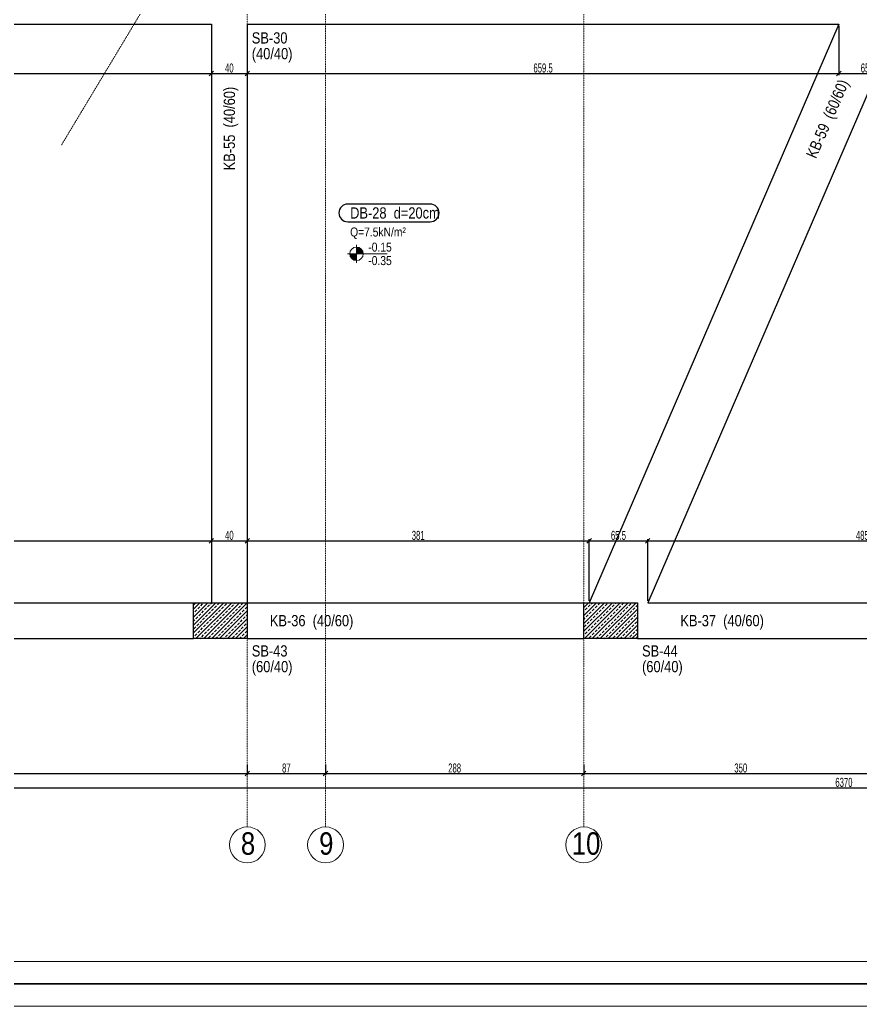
# Model space of a CAD drawing. Header units: millimetres. Extents: x -267 to 94375, y 6431 to 10838.
# Drawn here: x 60152 to 61090, y 6532 to 7632 of the extents above; entities that cross this region are included whole.
import ezdxf

# ---------------------------------------------------------------- set-up
doc = ezdxf.new("R2010")
doc.units = ezdxf.units.MM
doc.header["$LTSCALE"] = 0.0001
doc.linetypes.add('DASHED', pattern=[19.05, 12.7, -6.35])
for name, color, linetype, lineweight in [('AKS BALONU (BEYKENT)', 7, 'Continuous', 20), ('AKS CIZGISI (BEYKENT)', 252, 'DASHED', 20), ('AKS NO (BEYKENT)', 3, 'Continuous', 20), ('AKS OLCU (BEYKENT)', 200, 'Continuous', 20), ('DOSEME ISMI (BEYKENT)', 9, 'Continuous', 20), ('DOSEME PAFTA (BEYKENT)', 3, 'Continuous', 20), ('KIRIS (BEYKENT)', 2, 'Continuous', 30), ('KIRIS ISMI (BEYKENT)', 40, 'Continuous', 20), ('KOLON (BEYKENT)', 3, 'Continuous', 30), ('KOLON ISMI (BEYKENT)', 91, 'Continuous', 20), ('KOT CIZGI (BEYKENT)', 120, 'Continuous', 20), ('KOT YAZI (BEYKENT)', 7, 'Continuous', 20), ('OLCU (BEYKENT)', 14, 'Continuous', 20), ('SHEETSUMMARY-50', 152, 'Continuous', 20), ('SheetView', 40, 'Continuous', 20), ('SheetViewOut', 231, 'Continuous', 20), ('TARAMA (BEYKENT)', 252, 'Continuous', 25), ('YAZI (BEYKENT)', 140, 'Continuous', 20)]:
    doc.layers.add(name, color=color, linetype=linetype, lineweight=lineweight)
doc.styles.add('DSMOLC-50', font='bahnschrift light condensed', dxfattribs={"width": 0.75, "height": 10})
doc.styles.add('KOT (BEYKENT)', font='')
doc.styles.add('YAZI (BEYKENT)', font='')
doc.styles.get('KOT (BEYKENT)').set_extended_font_data('Bahnschrift Light Condensed')
doc.styles.get('YAZI (BEYKENT)').set_extended_font_data('Bahnschrift Light Condensed')
doc.dimstyles.new('DSMOLC-50', dxfattribs={"dimtxt": 10, "dimasz": 5, "dimexe": 2, "dimexo": 2, "dimgap": 1, "dimtad": 1, "dimdec": 1, "dimrnd": 0.5, "dimzin": 12, "dimdsep": 46, "dimtxsty": 'DSMOLC-50', "dimblk": 'OBLIQUE', "dimblk1": 'OBLIQUE', "dimblk2": 'OBLIQUE', "dimcen": 0, "dimclrt": 7, "dimadec": 0, "dimazin": 0, "dimtfac": 1, "dimtdec": 4, "dimtix": 1, "dimtmove": 2, "dimatfit": 3, "dimfxl": 1, "dimtzin": 0, "dimarcsym": 0})
pattern_1 = [(45, (56234.0714, 6088.7264), (-4.419417, 4.419417), []), (45, (56238.491, 6088.7264), (-4.419417, 4.419417), [3.125, -1.5625])]

# ---------------------------------------------------------------- blocks, each defined once
blk = doc.blocks.new('_Oblique')
at = {"color": 0, "linetype": 'ByBlock', "lineweight": -2}
blk.add_line((-0.5, -0.5), (0.5, 0.5), dxfattribs=at)
blk = doc.blocks.new('*D1033')
at = {"layer": 'AKS OLCU (BEYKENT)', "color": 0, "lineweight": -2, "transparency": 16777216}
for p, q in [((59831, 6801.3), (59831, 6789.3)), ((60406, 6801.3), (60406, 6789.3)), ((59831, 6791.3), (60406, 6791.3))]:
    blk.add_line(p, q, dxfattribs=at)
at = {"layer": 'DEFPOINTS', "color": 0, "lineweight": -3, "transparency": 16777216}
for p in [(59831, 6803.3), (60406, 6803.3), (60406, 6791.3)]:
    blk.add_point(p, dxfattribs=at)
at = {"layer": 'AKS OLCU (BEYKENT)', "color": 0, "lineweight": -2, "transparency": 16777216, "xscale": 5, "yscale": 5, "zscale": 5, "rotation": 180}
blk.add_blockref('_Oblique', (59831, 6791.3), dxfattribs=at)
at = {"layer": 'AKS OLCU (BEYKENT)', "color": 0, "lineweight": -2, "transparency": 16777216, "xscale": 5, "yscale": 5, "zscale": 5}
blk.add_blockref('_Oblique', (60406, 6791.3), dxfattribs=at)
at = {"layer": 'AKS OLCU (BEYKENT)', "color": 7, "transparency": 16777216, "insert": (60118.5, 6797.3), "char_height": 10, "attachment_point": 5, "style": 'DSMOLC-50'}
blk.add_mtext('575', dxfattribs=at)
blk = doc.blocks.new('*D1034')
at = {"layer": 'AKS OLCU (BEYKENT)', "color": 0, "lineweight": -2, "transparency": 16777216}
for p, q in [((60406, 6801.3), (60406, 6789.3)), ((60493.2, 6801.3), (60493.2, 6789.3)), ((60406, 6791.3), (60493.2, 6791.3))]:
    blk.add_line(p, q, dxfattribs=at)
at = {"layer": 'DEFPOINTS', "color": 0, "lineweight": -3, "transparency": 16777216}
for p in [(60406, 6803.3), (60493.2, 6803.3), (60493.2, 6791.3)]:
    blk.add_point(p, dxfattribs=at)
at = {"layer": 'AKS OLCU (BEYKENT)', "color": 0, "lineweight": -2, "transparency": 16777216, "xscale": 5, "yscale": 5, "zscale": 5, "rotation": 180}
blk.add_blockref('_Oblique', (60406, 6791.3), dxfattribs=at)
at = {"layer": 'AKS OLCU (BEYKENT)', "color": 0, "lineweight": -2, "transparency": 16777216, "xscale": 5, "yscale": 5, "zscale": 5}
blk.add_blockref('_Oblique', (60493.2, 6791.3), dxfattribs=at)
at = {"layer": 'AKS OLCU (BEYKENT)', "color": 7, "transparency": 16777216, "insert": (60449.6, 6797.4), "char_height": 10, "attachment_point": 5, "style": 'DSMOLC-50'}
blk.add_mtext('87', dxfattribs=at)
blk = doc.blocks.new('*D1035')
at = {"layer": 'AKS OLCU (BEYKENT)', "color": 0, "lineweight": -2, "transparency": 16777216}
for p, q in [((60493.2, 6801.3), (60493.2, 6789.3)), ((60781, 6801.3), (60781, 6789.3)), ((60493.2, 6791.3), (60781, 6791.3))]:
    blk.add_line(p, q, dxfattribs=at)
at = {"layer": 'DEFPOINTS', "color": 0, "lineweight": -3, "transparency": 16777216}
for p in [(60493.2, 6803.3), (60781, 6803.3), (60781, 6791.3)]:
    blk.add_point(p, dxfattribs=at)
at = {"layer": 'AKS OLCU (BEYKENT)', "color": 0, "lineweight": -2, "transparency": 16777216, "xscale": 5, "yscale": 5, "zscale": 5, "rotation": 180}
blk.add_blockref('_Oblique', (60493.2, 6791.3), dxfattribs=at)
at = {"layer": 'AKS OLCU (BEYKENT)', "color": 0, "lineweight": -2, "transparency": 16777216, "xscale": 5, "yscale": 5, "zscale": 5}
blk.add_blockref('_Oblique', (60781, 6791.3), dxfattribs=at)
at = {"layer": 'AKS OLCU (BEYKENT)', "color": 7, "transparency": 16777216, "insert": (60637.1, 6797.4), "char_height": 10, "attachment_point": 5, "style": 'DSMOLC-50'}
blk.add_mtext('288', dxfattribs=at)
blk = doc.blocks.new('*D1036')
at = {"layer": 'AKS OLCU (BEYKENT)', "color": 0, "lineweight": -2, "transparency": 16777216}
for p, q in [((60781, 6801.3), (60781, 6789.3)), ((61131, 6801.3), (61131, 6789.3)), ((60781, 6791.3), (61131, 6791.3))]:
    blk.add_line(p, q, dxfattribs=at)
at = {"layer": 'DEFPOINTS', "color": 0, "lineweight": -3, "transparency": 16777216}
for p in [(60781, 6803.3), (61131, 6803.3), (61131, 6791.3)]:
    blk.add_point(p, dxfattribs=at)
at = {"layer": 'AKS OLCU (BEYKENT)', "color": 0, "lineweight": -2, "transparency": 16777216, "xscale": 5, "yscale": 5, "zscale": 5, "rotation": 180}
blk.add_blockref('_Oblique', (60781, 6791.3), dxfattribs=at)
at = {"layer": 'AKS OLCU (BEYKENT)', "color": 0, "lineweight": -2, "transparency": 16777216, "xscale": 5, "yscale": 5, "zscale": 5}
blk.add_blockref('_Oblique', (61131, 6791.3), dxfattribs=at)
at = {"layer": 'AKS OLCU (BEYKENT)', "color": 7, "transparency": 16777216, "insert": (60956, 6797.4), "char_height": 10, "attachment_point": 5, "style": 'DSMOLC-50'}
blk.add_mtext('350', dxfattribs=at)
blk = doc.blocks.new('*D1002')
at = {"layer": 'AKS OLCU (BEYKENT)', "color": 0, "lineweight": -2, "transparency": 16777216}
for p, q in [((57886, 6801.3), (57886, 6773.3)), ((64256, 6801.3), (64256, 6773.3)), ((57886, 6775.3), (64256, 6775.3))]:
    blk.add_line(p, q, dxfattribs=at)
at = {"layer": 'DEFPOINTS', "color": 0, "lineweight": -3, "transparency": 16777216}
for p in [(57886, 6803.3), (64256, 6803.3), (64256, 6775.3)]:
    blk.add_point(p, dxfattribs=at)
at = {"layer": 'AKS OLCU (BEYKENT)', "color": 0, "lineweight": -2, "transparency": 16777216, "xscale": 5, "yscale": 5, "zscale": 5, "rotation": 180}
blk.add_blockref('_Oblique', (57886, 6775.3), dxfattribs=at)
at = {"layer": 'AKS OLCU (BEYKENT)', "color": 0, "lineweight": -2, "transparency": 16777216, "xscale": 5, "yscale": 5, "zscale": 5}
blk.add_blockref('_Oblique', (64256, 6775.3), dxfattribs=at)
at = {"layer": 'AKS OLCU (BEYKENT)', "color": 7, "transparency": 16777216, "insert": (61071, 6781.4), "char_height": 10, "attachment_point": 5, "style": 'DSMOLC-50'}
blk.add_mtext('6370', dxfattribs=at)
blk = doc.blocks.new('*D1172')
at = {"layer": 'DEFPOINTS', "color": 0, "transparency": 16777216}
for p in [(60366, 7062.7), (60366, 7050.7), (59666.5, 6981.7)]:
    blk.add_point(p, dxfattribs=at)
at = {"layer": 'OLCU (BEYKENT)', "color": 0, "lineweight": -2, "transparency": 16777216}
for p, q in [((59666.5, 6983.7), (59666.5, 7052.7)), ((60366, 7060.7), (60366, 7048.7)), ((59666.5, 7050.7), (60366, 7050.7))]:
    blk.add_line(p, q, dxfattribs=at)
at = {"layer": 'OLCU (BEYKENT)', "color": 0, "lineweight": -2, "transparency": 16777216, "xscale": 5, "yscale": 5, "zscale": 5, "rotation": 180}
blk.add_blockref('_Oblique', (59666.5, 7050.7), dxfattribs=at)
at = {"layer": 'OLCU (BEYKENT)', "color": 0, "lineweight": -2, "transparency": 16777216, "xscale": 5, "yscale": 5, "zscale": 5}
blk.add_blockref('_Oblique', (60366, 7050.7), dxfattribs=at)
at = {"layer": 'OLCU (BEYKENT)', "color": 7, "transparency": 16777216, "insert": (60016.3, 7056.8), "char_height": 10, "attachment_point": 5, "style": 'DSMOLC-50'}
blk.add_mtext('699.5', dxfattribs=at)
blk = doc.blocks.new('*D1173')
at = {"layer": 'DEFPOINTS', "color": 0, "transparency": 16777216}
for p in [(60366, 7062.7), (60406, 7062.7), (60406, 7050.7)]:
    blk.add_point(p, dxfattribs=at)
at = {"layer": 'OLCU (BEYKENT)', "color": 0, "lineweight": -2, "transparency": 16777216}
for p, q in [((60366, 7060.7), (60366, 7048.7)), ((60406, 7060.7), (60406, 7048.7)), ((60366, 7050.7), (60406, 7050.7))]:
    blk.add_line(p, q, dxfattribs=at)
at = {"layer": 'OLCU (BEYKENT)', "color": 0, "lineweight": -2, "transparency": 16777216, "xscale": 5, "yscale": 5, "zscale": 5, "rotation": 180}
blk.add_blockref('_Oblique', (60366, 7050.7), dxfattribs=at)
at = {"layer": 'OLCU (BEYKENT)', "color": 0, "lineweight": -2, "transparency": 16777216, "xscale": 5, "yscale": 5, "zscale": 5}
blk.add_blockref('_Oblique', (60406, 7050.7), dxfattribs=at)
at = {"layer": 'OLCU (BEYKENT)', "color": 7, "transparency": 16777216, "insert": (60386, 7056.8), "char_height": 10, "attachment_point": 5, "style": 'DSMOLC-50'}
blk.add_mtext('40', dxfattribs=at)
blk = doc.blocks.new('*D1174')
at = {"layer": 'DEFPOINTS', "color": 0, "transparency": 16777216}
for p in [(60406, 7062.7), (60787, 7050.7), (60787, 6981.7)]:
    blk.add_point(p, dxfattribs=at)
at = {"layer": 'OLCU (BEYKENT)', "color": 0, "lineweight": -2, "transparency": 16777216}
for p, q in [((60406, 7060.7), (60406, 7048.7)), ((60787, 6983.7), (60787, 7052.7)), ((60406, 7050.7), (60787, 7050.7))]:
    blk.add_line(p, q, dxfattribs=at)
at = {"layer": 'OLCU (BEYKENT)', "color": 0, "lineweight": -2, "transparency": 16777216, "xscale": 5, "yscale": 5, "zscale": 5, "rotation": 180}
blk.add_blockref('_Oblique', (60406, 7050.7), dxfattribs=at)
at = {"layer": 'OLCU (BEYKENT)', "color": 0, "lineweight": -2, "transparency": 16777216, "xscale": 5, "yscale": 5, "zscale": 5}
blk.add_blockref('_Oblique', (60787, 7050.7), dxfattribs=at)
at = {"layer": 'OLCU (BEYKENT)', "color": 7, "transparency": 16777216, "insert": (60596.5, 7056.8), "char_height": 10, "attachment_point": 5, "style": 'DSMOLC-50'}
blk.add_mtext('381', dxfattribs=at)
blk = doc.blocks.new('*D1175')
at = {"layer": 'DEFPOINTS', "color": 0, "transparency": 16777216}
for p in [(60852.3, 7050.7), (60787, 6981.7), (60852.3, 6981.8)]:
    blk.add_point(p, dxfattribs=at)
at = {"layer": 'OLCU (BEYKENT)', "color": 0, "lineweight": -2, "transparency": 16777216}
for p, q in [((60787, 6983.7), (60787, 7052.7)), ((60852.3, 6983.8), (60852.3, 7052.7)), ((60787, 7050.7), (60852.3, 7050.7))]:
    blk.add_line(p, q, dxfattribs=at)
at = {"layer": 'OLCU (BEYKENT)', "color": 0, "lineweight": -2, "transparency": 16777216, "xscale": 5, "yscale": 5, "zscale": 5, "rotation": 180}
blk.add_blockref('_Oblique', (60787, 7050.7), dxfattribs=at)
at = {"layer": 'OLCU (BEYKENT)', "color": 0, "lineweight": -2, "transparency": 16777216, "xscale": 5, "yscale": 5, "zscale": 5}
blk.add_blockref('_Oblique', (60852.3, 7050.7), dxfattribs=at)
at = {"layer": 'OLCU (BEYKENT)', "color": 7, "transparency": 16777216, "insert": (60819.7, 7056.8), "char_height": 10, "attachment_point": 5, "style": 'DSMOLC-50'}
blk.add_mtext('65.5', dxfattribs=at)
blk = doc.blocks.new('*D1176')
at = {"layer": 'DEFPOINTS', "color": 0, "transparency": 16777216}
for p in [(61337.9, 7050.7), (60852.3, 6981.8), (61337.9, 6981.8)]:
    blk.add_point(p, dxfattribs=at)
at = {"layer": 'OLCU (BEYKENT)', "color": 0, "lineweight": -2, "transparency": 16777216}
for p, q in [((60852.3, 6983.8), (60852.3, 7052.7)), ((61337.9, 6983.8), (61337.9, 7052.7)), ((60852.3, 7050.7), (61337.9, 7050.7))]:
    blk.add_line(p, q, dxfattribs=at)
at = {"layer": 'OLCU (BEYKENT)', "color": 0, "lineweight": -2, "transparency": 16777216, "xscale": 5, "yscale": 5, "zscale": 5, "rotation": 180}
blk.add_blockref('_Oblique', (60852.3, 7050.7), dxfattribs=at)
at = {"layer": 'OLCU (BEYKENT)', "color": 0, "lineweight": -2, "transparency": 16777216, "xscale": 5, "yscale": 5, "zscale": 5}
blk.add_blockref('_Oblique', (61337.9, 7050.7), dxfattribs=at)
at = {"layer": 'OLCU (BEYKENT)', "color": 7, "transparency": 16777216, "insert": (61095.1, 7056.8), "char_height": 10, "attachment_point": 5, "style": 'DSMOLC-50'}
blk.add_mtext('485.5', dxfattribs=at)
blk = doc.blocks.new('*D1196')
at = {"layer": 'DEFPOINTS', "color": 0, "transparency": 16777216}
for p in [(59813.8, 7583.8), (60366, 7583.8), (60366, 7571.8)]:
    blk.add_point(p, dxfattribs=at)
at = {"layer": 'OLCU (BEYKENT)', "color": 0, "lineweight": -2, "transparency": 16777216}
for p, q in [((59813.8, 7581.8), (59813.8, 7569.8)), ((60366, 7581.8), (60366, 7569.8)), ((59813.8, 7571.8), (60366, 7571.8))]:
    blk.add_line(p, q, dxfattribs=at)
at = {"layer": 'OLCU (BEYKENT)', "color": 0, "lineweight": -2, "transparency": 16777216, "xscale": 5, "yscale": 5, "zscale": 5, "rotation": 180}
blk.add_blockref('_Oblique', (59813.8, 7571.8), dxfattribs=at)
at = {"layer": 'OLCU (BEYKENT)', "color": 0, "lineweight": -2, "transparency": 16777216, "xscale": 5, "yscale": 5, "zscale": 5}
blk.add_blockref('_Oblique', (60366, 7571.8), dxfattribs=at)
at = {"layer": 'OLCU (BEYKENT)', "color": 7, "transparency": 16777216, "insert": (60089.9, 7577.9), "char_height": 10, "attachment_point": 5, "style": 'DSMOLC-50'}
blk.add_mtext('552', dxfattribs=at)
blk = doc.blocks.new('*D1197')
at = {"layer": 'DEFPOINTS', "color": 0, "transparency": 16777216}
for p in [(60366, 7583.8), (60406, 7583.8), (60406, 7571.8)]:
    blk.add_point(p, dxfattribs=at)
at = {"layer": 'OLCU (BEYKENT)', "color": 0, "lineweight": -2, "transparency": 16777216}
for p, q in [((60366, 7581.8), (60366, 7569.8)), ((60406, 7581.8), (60406, 7569.8)), ((60366, 7571.8), (60406, 7571.8))]:
    blk.add_line(p, q, dxfattribs=at)
at = {"layer": 'OLCU (BEYKENT)', "color": 0, "lineweight": -2, "transparency": 16777216, "xscale": 5, "yscale": 5, "zscale": 5, "rotation": 180}
blk.add_blockref('_Oblique', (60366, 7571.8), dxfattribs=at)
at = {"layer": 'OLCU (BEYKENT)', "color": 0, "lineweight": -2, "transparency": 16777216, "xscale": 5, "yscale": 5, "zscale": 5}
blk.add_blockref('_Oblique', (60406, 7571.8), dxfattribs=at)
at = {"layer": 'OLCU (BEYKENT)', "color": 7, "transparency": 16777216, "insert": (60386, 7577.9), "char_height": 10, "attachment_point": 5, "style": 'DSMOLC-50'}
blk.add_mtext('40', dxfattribs=at)
blk = doc.blocks.new('*D1198')
at = {"layer": 'DEFPOINTS', "color": 0, "transparency": 16777216}
for p in [(61065.4, 7626.8), (60406, 7583.8), (61065.4, 7571.8)]:
    blk.add_point(p, dxfattribs=at)
at = {"layer": 'OLCU (BEYKENT)', "color": 0, "lineweight": -2, "transparency": 16777216}
for p, q in [((61065.4, 7624.8), (61065.4, 7569.8)), ((60406, 7581.8), (60406, 7569.8)), ((60406, 7571.8), (61065.4, 7571.8))]:
    blk.add_line(p, q, dxfattribs=at)
at = {"layer": 'OLCU (BEYKENT)', "color": 0, "lineweight": -2, "transparency": 16777216, "xscale": 5, "yscale": 5, "zscale": 5, "rotation": 180}
blk.add_blockref('_Oblique', (60406, 7571.8), dxfattribs=at)
at = {"layer": 'OLCU (BEYKENT)', "color": 0, "lineweight": -2, "transparency": 16777216, "xscale": 5, "yscale": 5, "zscale": 5}
blk.add_blockref('_Oblique', (61065.4, 7571.8), dxfattribs=at)
at = {"layer": 'OLCU (BEYKENT)', "color": 7, "transparency": 16777216, "insert": (60735.7, 7577.9), "char_height": 10, "attachment_point": 5, "style": 'DSMOLC-50'}
blk.add_mtext('659.5', dxfattribs=at)
blk = doc.blocks.new('*D1199')
at = {"layer": 'DEFPOINTS', "color": 0, "transparency": 16777216}
for p in [(61065.4, 7626.8), (61130.8, 7626.8), (61130.8, 7571.8)]:
    blk.add_point(p, dxfattribs=at)
at = {"layer": 'OLCU (BEYKENT)', "color": 0, "lineweight": -2, "transparency": 16777216}
for p, q in [((61065.4, 7624.8), (61065.4, 7569.8)), ((61130.8, 7624.8), (61130.8, 7569.8)), ((61065.4, 7571.8), (61130.8, 7571.8))]:
    blk.add_line(p, q, dxfattribs=at)
at = {"layer": 'OLCU (BEYKENT)', "color": 0, "lineweight": -2, "transparency": 16777216, "xscale": 5, "yscale": 5, "zscale": 5, "rotation": 180}
blk.add_blockref('_Oblique', (61065.4, 7571.8), dxfattribs=at)
at = {"layer": 'OLCU (BEYKENT)', "color": 0, "lineweight": -2, "transparency": 16777216, "xscale": 5, "yscale": 5, "zscale": 5}
blk.add_blockref('_Oblique', (61130.8, 7571.8), dxfattribs=at)
at = {"layer": 'OLCU (BEYKENT)', "color": 7, "transparency": 16777216, "insert": (61098.1, 7577.9), "char_height": 10, "attachment_point": 5, "style": 'DSMOLC-50'}
blk.add_mtext('65.5', dxfattribs=at)

msp = doc.modelspace()

# ---------------------------------------------------------------- hatches: boundary and pattern name
at = {"layer": 'KOT CIZGI (BEYKENT)'}
h = msp.add_hatch(color=256, dxfattribs=at)
h.dxf.hatch_style = 1
h.paths.add_polyline_path([(60527.73, 7370.73), (60520.23, 7370.73, 0.4142136), (60527.73, 7363.23)])
h = msp.add_hatch(color=256, dxfattribs=at)
h.dxf.hatch_style = 1
h.paths.add_polyline_path([(60527.73, 7378.23), (60527.73, 7370.73), (60535.23, 7370.73, 0.4142136)])
at = {"layer": 'TARAMA (BEYKENT)'}
h = msp.add_hatch(dxfattribs=at)
h.set_pattern_fill('ANSI33', color=256, style=0, pattern_type=0)
h.set_pattern_definition(pattern_1)
h.paths.add_polyline_path([(60346.04, 6981.77), (60406.04, 6981.77), (60406.04, 6941.77), (60346.04, 6941.77)], flags=0)
h = msp.add_hatch(dxfattribs=at)
h.set_pattern_fill('ANSI33', color=256, style=0, pattern_type=0)
h.set_pattern_definition(pattern_1)
h.paths.add_polyline_path([(60781, 6981.77), (60841, 6981.77), (60841, 6941.77), (60781, 6941.77)], flags=0)

# ---------------------------------------------------------------- linework, layer by layer
at = {"layer": 'AKS BALONU (BEYKENT)'}
for centre in [(60406.04, 6711.77), (60493.25, 6711.77), (60781.03, 6711.77)]:
    msp.add_circle(centre, 20, dxfattribs=at)
at = {"layer": 'AKS CIZGISI (BEYKENT)'}
for p, q in [((61741.51, 10061.32), (60198.68, 7491.62)), ((60406.04, 6731.77), (60406.04, 7748.07)), ((60493.25, 6731.77), (60493.25, 7748.07)), ((60781.03, 6731.77), (60781.03, 7748.07)), ((57686.04, 6941.77), (64471.03, 6941.77))]:
    msp.add_line(p, q, dxfattribs=at)
at = {"layer": 'DOSEME PAFTA (BEYKENT)', "lineweight": -3}
msp.add_lwpolyline([(60518.02, 7406.45), (60609.88, 7406.45, 1), (60609.88, 7426.23), (60518.02, 7426.23, 1)], format="xyb", close=True, dxfattribs=at)
at = {"layer": 'KIRIS (BEYKENT)'}
for p, q in [((59824.29, 7626.77), (60366.04, 7626.77)), ((60366.04, 7626.77), (60366.04, 6981.67)), ((60406.04, 7626.77), (61065.41, 7626.77)), ((60406.04, 7626.77), (60406.04, 6981.77)), ((61065.41, 7626.77), (60786.97, 6981.67)), ((61130.76, 7626.77), (60852.35, 6981.77)), ((59671.04, 6981.77), (60346.14, 6981.77)), ((60406.14, 6981.77), (60781, 6981.77)), ((60852.35, 6981.77), (61321.01, 6981.77)), ((59671.04, 6941.77), (60346.14, 6941.77)), ((60406.14, 6941.77), (60781, 6941.77)), ((60841, 6941.77), (61321.01, 6941.77))]:
    msp.add_line(p, q, dxfattribs=at)
at = {"layer": 'KOLON (BEYKENT)'}
for points in [[(60346.04, 6981.77), (60406.04, 6981.77), (60406.04, 6941.77), (60346.04, 6941.77)], [(60781, 6981.77), (60841, 6981.77), (60841, 6941.77), (60781, 6941.77)]]:
    msp.add_lwpolyline(points, close=True, dxfattribs=at)
at = {"layer": 'KOT CIZGI (BEYKENT)'}
for p, q in [((60517.73, 7370.73), (60561.76, 7370.73)), ((60527.73, 7380.73), (60527.73, 7360.73))]:
    msp.add_line(p, q, dxfattribs=at)
msp.add_circle((60527.73, 7370.73), 7.5, dxfattribs=at)
at = {"layer": 'SHEETSUMMARY-50', "const_width": 2, "flags": 128}
msp.add_lwpolyline([(57239.42, 6556.81), (72579.28, 6556.81), (72579.28, 10706.81), (57239.42, 10706.81)], close=True, dxfattribs=at)
at = {"layer": 'SheetView'}
msp.add_lwpolyline([(57264.42, 6581.81), (71954.28, 6581.81), (71954.28, 10681.81), (57264.42, 10681.81)], close=True, dxfattribs=at)
at = {"layer": 'SheetViewOut'}
msp.add_lwpolyline([(57214.42, 6531.81), (72604.28, 6531.81), (72604.28, 10731.81), (57214.42, 10731.81)], close=True, dxfattribs=at)

# ---------------------------------------------------------------- texts
at = {"layer": 'AKS NO (BEYKENT)', "style": 'YAZI (BEYKENT)'}
for s, p in [('8', (60398.91, 6700.77)), ('9', (60486.12, 6700.77)), ('10', (60767.69, 6700.77))]:
    msp.add_text(s, height=25, dxfattribs=at).set_placement(p)
at = {"layer": 'DOSEME ISMI (BEYKENT)', "style": 'YAZI (BEYKENT)'}
msp.add_text('DB-28  d=20cm', height=12.5, dxfattribs=at).set_placement((60520.66, 7410.11))
at = {"layer": 'KIRIS ISMI (BEYKENT)', "style": 'YAZI (BEYKENT)'}
for s, rotation, p in [('KB-59  (60/60)', 66.6524, (61039.88, 7476.13)), ('KB-55  (40/60)', 90, (60392.29, 7463.87))]:
    msp.add_text(s, height=12.5, rotation=rotation, dxfattribs=at).set_placement(p)
for s, p in [('KB-36  (40/60)', (60431.14, 6955.52)), ('KB-37  (40/60)', (60888.69, 6955.52))]:
    msp.add_text(s, height=12.5, dxfattribs=at).set_placement(p)
at = {"layer": 'KOLON ISMI (BEYKENT)', "style": 'YAZI (BEYKENT)'}
for s, p in [('SB-30', (60411.04, 7605.24)), ('(40/40)', (60411.04, 7587.74)), ('SB-43', (60411.04, 6921.77)), ('SB-44', (60846, 6921.77)), ('(60/40)', (60411.04, 6904.27)), ('(60/40)', (60846, 6904.27))]:
    msp.add_text(s, height=12.5, dxfattribs=at).set_placement(p)
at = {"layer": 'KOT YAZI (BEYKENT)', "style": 'KOT (BEYKENT)'}
for s, p in [(' -0.15', (60537.73, 7373.23)), (' -0.35', (60537.73, 7358.23))]:
    msp.add_text(s, height=10, dxfattribs=at).set_placement(p)
at = {"layer": 'YAZI (BEYKENT)', "style": 'YAZI (BEYKENT)'}
msp.add_text('Q=7.5kN/m²', height=10, dxfattribs=at).set_placement((60520.66, 7390.11))

# ---------------------------------------------------------------- dimensions: what is measured, and where the dimension line sits
at = {"layer": 'AKS OLCU (BEYKENT)'}
for base, p1, p2, picture, middle in [((64256.03, 6775.26), (57886.04, 6803.26), (64256.03, 6803.26), '*D1002', (61071.03, 6781.36)), ((60406.04, 6791.26), (59831.04, 6803.26), (60406.04, 6803.26), '*D1033', (60118.54, 6797.31)), ((60493.25, 6791.26), (60406.04, 6803.26), (60493.25, 6803.26), '*D1034', (60449.64, 6797.36)), ((60781.03, 6791.26), (60493.25, 6803.26), (60781.03, 6803.26), '*D1035', (60637.14, 6797.36)), ((61131.03, 6791.26), (60781.03, 6803.26), (61131.03, 6803.26), '*D1036', (60956.03, 6797.36))]:
    dim = msp.add_linear_dim(base=base, p1=p1, p2=p2, dimstyle='DSMOLC-50', dxfattribs=at)
    dim.commit()
    dim.dimension.update_dxf_attribs({"geometry": picture, "text_midpoint": middle})
at = {"layer": 'OLCU (BEYKENT)'}
for base, p1, p2, picture, middle in [((61065.41, 7571.84), (60406.04, 7583.84), (61065.41, 7626.77), '*D1198', (60735.72, 7577.94)), ((61130.762, 7571.8386), (61065.4108, 7626.7718), (61130.762, 7626.7718), '*D1199', (61098.0864, 7577.8901)), ((60366.0365, 7571.8386), (59813.7928, 7583.8386), (60366.0365, 7583.8386), '*D1196', (60089.9146, 7577.9417)), ((60406.04, 7571.84), (60366.04, 7583.84), (60406.04, 7583.84), '*D1197', (60386.04, 7577.94)), ((60366.04, 7050.74), (59666.5, 6981.67), (60366.04, 7062.74), '*D1172', (60016.27, 7056.85)), ((60406.04, 7050.74), (60366.04, 7062.74), (60406.04, 7062.74), '*D1173', (60386.04, 7056.85)), ((60786.97, 7050.74), (60406.04, 7062.74), (60786.97, 6981.67), '*D1174', (60596.5, 7056.85)), ((60852.35, 7050.74), (60786.97, 6981.67), (60852.35, 6981.77), '*D1175', (60819.66, 7056.79)), ((61337.89, 7050.74), (60852.35, 6981.77), (61337.89, 6981.76), '*D1176', (61095.12, 7056.85))]:
    dim = msp.add_linear_dim(base=base, p1=p1, p2=p2, angle=0, dimstyle='DSMOLC-50', dxfattribs=at)
    dim.commit()
    dim.dimension.update_dxf_attribs({"geometry": picture, "text_midpoint": middle})

doc.saveas('drawing.dxf')
